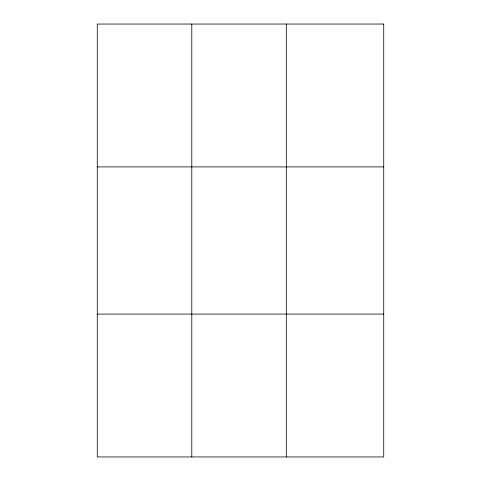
<?xml version="1.0" encoding="UTF-8"?>
<svg xmlns="http://www.w3.org/2000/svg" width="481" height="481" viewBox="0 0 481 481"><rect width="100%" height="100%" fill="white"/><g stroke="black" fill="none" stroke-linecap="round" stroke-linejoin="round"><path stroke-width="0.72" d="M191.799 456.95L191.799 24.05M286.333 456.95L286.333 24.05M97.264 166.907L383.736 166.907M97.264 314.093L383.736 314.093M383.736 24.05L383.736 456.95L97.264 456.95L97.264 24.05L383.736 24.05"/></g></svg>
